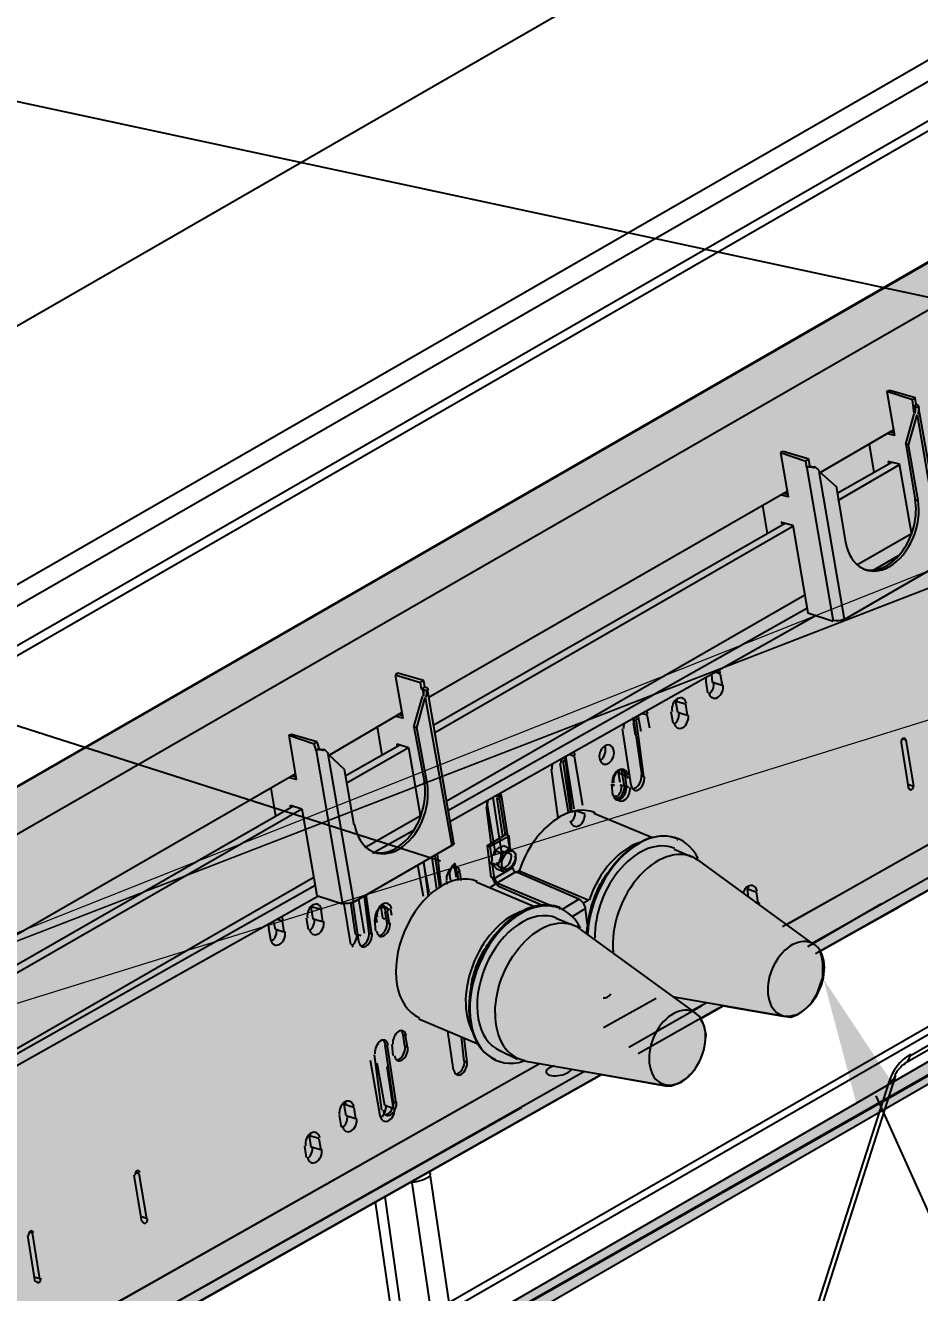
# Model space of a CAD drawing. Header units: feet. Extents: x -208 to 2089, y -974 to 342.
# Drawn here: x 799.73 to 817.1, y -537.72 to -513.1 of the extents above; entities that cross this region are included whole.
import ezdxf
from ezdxf import colors
from ezdxf.entities.mleader import LeaderData, LeaderLine
from ezdxf.math import Vec2, Vec3

# ---------------------------------------------------------------- set-up
doc = ezdxf.new("R2010")
doc.units = ezdxf.units.FT
doc.header["$MEASUREMENT"] = 0
for name, color, linetype in [('EQUIPMENT', 6, 'Continuous'), ('PDF_0', 7, 'Continuous'), ('PDF_THIN', 7, 'Continuous'), ('PDF_Visible (ANSI)', 7, 'Continuous'), ('TEXT', 1, 'Continuous')]:
    doc.layers.add(name, color=color, linetype=linetype)
doc.styles.add('NEI-A', font='arial.ttf', dxfattribs={"height": 0.1})

msp = doc.modelspace()

# ---------------------------------------------------------------- linework, layer by layer
at = {"layer": 'EQUIPMENT'}
for points in [[(833.62041, -504.36192), (781.45173, -534.40009)], [(837.3912, -506.63171), (836.43935, -506.08257), (836.43935, -505.88122), (837.37289, -506.43036), (837.55594, -506.33884), (834.24277, -504.41683), (781.45173, -534.8211)], [(807.59098, -535.46177), (807.95708, -537.91462), (833.49228, -523.21586), (833.49228, -520.74471)], [(807.84725, -538.13427), (833.40075, -523.41721), (833.43736, -523.39891), (833.49228, -523.3806), (833.54719, -523.34399)], [(788.5723, -550.23375), (788.46247, -549.86765), (832.48551, -524.44228), (832.50382, -524.42398), (832.54043, -524.40567), (832.55873, -524.40567), (832.57704, -524.36906), (832.63195, -524.31415), (832.66856, -524.27754), (832.72347, -524.16771)], [(832.8333, -524.64364), (788.46247, -549.86765)], [(832.72347, -524.73516), (788.46247, -549.86765), (832.77839, -524.69855)], [(788.5723, -550.23375), (832.68687, -524.77177), (832.72347, -524.73516), (832.77839, -524.69855)], [(816.92643, -533.11876), (821.04501, -530.73913)], [(820.53248, -544.99857), (811.25194, -550.34357), (816.63356, -533.52146), (816.63356, -533.46655), (816.67017, -533.42994), (816.67017, -533.41163), (816.74338, -533.33842), (816.74338, -533.32011), (816.76169, -533.30181), (816.77999, -533.30181), (816.7983, -533.2835), (816.8166, -533.2835), (816.8166, -533.2652), (820.93518, -530.90388), (820.95349, -530.90388), (820.95349, -530.88557)], [(806.71235, -535.86448), (807.02354, -538.06105), (806.93201, -538.06105), (806.8954, -538.07936), (806.85879, -538.07936), (806.84049, -538.09766), (802.24598, -540.73355)], [(806.84049, -538.09766), (806.52931, -535.956)]]:
    msp.add_lwpolyline(points, dxfattribs=at)
for points in [[(781.45173, -529.36627), (822.21652, -505.89952, -0.23545212), (822.9121, -505.84461)], [(816.92334, -533.09059, 0.18088695), (816.50542, -533.63129), (810.92246, -551.03916), (811.17873, -550.25205)], [(807.03068, -538.04222, -0.01422429), (807.18828, -538.04275), (807.60929, -538.04275), (807.24319, -535.58991), (807.20658, -535.58991)]]:
    msp.add_lwpolyline(points, format="xyb", dxfattribs=at)
msp.add_lwpolyline([(782.98933, -534.69297), (833.01635, -505.88122), (833.01635, -506.08257), (782.97103, -534.91263)], close=True, dxfattribs=at)
msp.add_arc((807.29729, -535.48236), 0.3083, 8.034151, 22.737582, dxfattribs=at)
for points in [[(816.82071, -533.27125), (816.87126, -533.24213), (816.90467, -533.18607), (816.91637, -533.11071)], [(807.25349, -535.57353), (807.3862, -535.56264), (807.51336, -535.51631), (807.60699, -535.44474)]]:
    msp.add_open_spline(points, degree=3, dxfattribs=at)
for points in [[(832.48551, -524.44228), (832.99805, -524.46059), (788.46247, -549.86765)], [(832.99805, -524.46059), (788.46247, -549.86765), (832.94313, -524.5155)], [(832.94313, -524.5155), (832.90652, -524.57042), (788.46247, -549.86765)], [(832.90652, -524.57042), (788.46247, -549.86765), (832.8333, -524.64364)], [(832.68687, -524.77177), (788.46247, -549.86765), (788.5723, -550.23375)]]:
    msp.add_solid(points, dxfattribs=at)
at = {"layer": 'PDF_0', "lineweight": 25}
for points in [[(833.62041, -508.27914), (783.64831, -537.05429)], [(798.16401, -540.67864), (810.92246, -533.48485), (812.16718, -533.70451), (812.27701, -533.70451), (812.47837, -533.63129), (812.6065, -533.53977), (812.73463, -533.39333), (812.84446, -533.19198), (812.91768, -532.99062), (812.95429, -532.71605), (812.91768, -532.533), (812.84446, -532.40487), (813.28378, -532.1486), (814.45528, -532.34996), (814.60172, -532.36826), (814.74816, -532.31335), (814.87629, -532.22182), (815.00443, -532.09369), (815.11426, -531.91064), (815.16917, -531.7459), (815.22409, -531.59946), (815.22409, -531.32489), (815.20578, -531.19675), (815.16917, -531.08693), (827.92762, -523.89314)]]:
    msp.add_lwpolyline(points, dxfattribs=at)
at = {"layer": 'PDF_THIN', "lineweight": 25}
for points in [[(783.94118, -537.21903), (783.64831, -537.05429), (836.29291, -506.75985)], [(784.3805, -537.54852), (837.31798, -507.08933), (837.35459, -507.32729)], [(833.62041, -508.27914), (783.64831, -537.05429)], [(816.52373, -520.19557), (816.46881, -520.21387), (816.61525, -521.0742)], [(816.96304, -520.37862), (817.01796, -520.34201), (816.52373, -520.19557)], [(816.99965, -520.63488), (816.96304, -520.37862), (816.46881, -520.21387)], [(817.03626, -520.47014), (817.01796, -520.34201)], [(816.83491, -521.23894), (816.99965, -520.65319)], [(816.83491, -521.23894), (817.01796, -522.31893), (817.07287, -522.33723), (816.88982, -521.25725), (817.05457, -520.67149)], [(817.03626, -520.47014), (816.98135, -520.50675)], [(817.07287, -520.52506), (816.98135, -520.50675)], [(817.05457, -520.67149), (817.5488, -523.54535)], [(817.07287, -520.50675), (817.60371, -523.49043)], [(815.16917, -521.78809), (816.59695, -520.96437)], [(816.61525, -521.0742), (816.48712, -521.03759)], [(816.54203, -521.00098), (816.59695, -521.01929)], [(814.45528, -521.38538), (814.40037, -521.40369)], [(814.40037, -521.40369), (814.54681, -522.26401), (814.41867, -522.2274)], [(814.40037, -521.40369), (814.8946, -521.56843)], [(814.94951, -521.53182), (814.45528, -521.38538)], [(816.12102, -521.23894), (816.21255, -521.78809)], [(816.88982, -521.25725), (816.83491, -521.23894)], [(814.8946, -521.56843), (814.94951, -521.53182)], [(814.9129, -521.69656), (814.8946, -521.56843)], [(814.9129, -521.69656), (814.96782, -521.65995)], [(814.96782, -521.65995), (814.94951, -521.53182)], [(814.96782, -521.65995), (815.05934, -521.69656)], [(815.49866, -522.19079), (816.56034, -521.58673)], [(815.51696, -522.33723), (816.70677, -521.64165)], [(816.48712, -521.56843), (816.50542, -521.60504)], [(816.48712, -521.56843), (816.70677, -521.62334), (816.94474, -522.9962)], [(814.9129, -521.69656), (815.42544, -524.68025)], [(817.5488, -523.54535), (815.6451, -524.64364), (815.15087, -521.76978), (815.48035, -522.06266), (815.6634, -523.14264)], [(807.55437, -526.16293), (814.5285, -522.15418)], [(814.47359, -522.19079), (814.5285, -522.2091)], [(814.05258, -522.42875), (814.1441, -522.9779)], [(807.6642, -526.69377), (814.49189, -522.77655)], [(807.68251, -526.84021), (814.63833, -522.83146)], [(814.43698, -522.79485), (814.41867, -522.75824), (814.63833, -522.81316), (814.93121, -524.5155)], [(815.88306, -523.58196), (816.94474, -522.9779)], [(816.19424, -523.69179), (816.70677, -523.39891)], [(814.5102, -530.57439), (826.7195, -523.67348)], [(815.00443, -530.94049), (827.59813, -523.83822)], [(827.92762, -523.89314), (815.16917, -531.08693)], [(807.90217, -528.17646), (814.87629, -524.16771)], [(807.93878, -528.35951), (814.9129, -524.42398)], [(815.09595, -524.57042), (807.97539, -528.57917)], [(814.93121, -524.5155), (815.42544, -524.68025)], [(806.96862, -525.68701), (806.91371, -525.72362)], [(806.91371, -525.72362), (807.06015, -526.56564), (806.93201, -526.52903)], [(806.91371, -525.72362), (807.40794, -525.87006), (807.46285, -525.83345)], [(807.46285, -525.83345), (806.96862, -525.68701)], [(807.42624, -525.99819), (807.40794, -525.87006)], [(807.46285, -525.83345), (807.48116, -525.96158)], [(812.9909, -526.07141), (812.95429, -525.85175)], [(813.08242, -525.87006), (813.06412, -525.70531)], [(813.26547, -525.92497), (813.08242, -525.87006)], [(813.22886, -525.70531), (813.13734, -525.6687)], [(813.22886, -525.70531), (813.26547, -525.92497)], [(807.44455, -525.99819), (807.42624, -525.99819), (807.48116, -525.96158), (807.49946, -525.96158)], [(807.44455, -525.99819), (807.53607, -526.0348)], [(807.44455, -525.99819), (807.46285, -526.12632)], [(807.53607, -525.99819), (808.0486, -528.98187)], [(807.2798, -526.73038), (807.44455, -526.14463)], [(807.2798, -526.73038), (807.48116, -527.81037), (807.53607, -527.82867), (807.33472, -526.74869), (807.49946, -526.16293)], [(807.49946, -526.16293), (808.01199, -529.03679)], [(812.55159, -526.29107), (812.36854, -526.23615)], [(812.40515, -526.45581), (812.36854, -526.23615)], [(812.55159, -526.29107), (812.58819, -526.51073)], [(805.63237, -527.27953), (807.04184, -526.45581)], [(806.98693, -526.49242), (807.06015, -526.51073)], [(811.54482, -526.58394), (811.70956, -527.68223)], [(811.59974, -526.62055), (811.54482, -526.58394)], [(811.69126, -526.82191), (811.63635, -526.51073)], [(811.70956, -526.47412), (811.80109, -526.49242), (811.856, -526.74869)], [(812.31362, -526.65716), (812.27701, -526.43751)], [(812.58819, -526.51073), (812.40515, -526.45581)], [(806.56592, -526.73038), (806.65744, -527.27953)], [(807.33472, -526.74869), (807.2798, -526.73038)], [(811.32516, -526.76699), (811.48991, -527.86528)], [(811.58143, -526.89513), (811.54482, -526.65716)], [(811.74617, -527.70054), (811.59974, -526.62055)], [(804.90018, -526.87682), (804.84526, -526.89513)], [(804.84526, -526.89513), (804.9917, -527.75545), (804.86357, -527.71884)], [(804.84526, -526.89513), (805.33949, -527.05987)], [(805.39441, -527.02326), (804.90018, -526.87682)], [(805.33949, -527.05987), (805.39441, -527.02326)], [(805.3761, -527.188), (805.33949, -527.05987)], [(805.39441, -527.02326), (805.43102, -527.15139), (805.52254, -527.188)], [(805.94355, -527.68223), (807.00523, -527.07817)], [(806.95032, -527.09648), (806.95032, -527.05987)], [(806.95032, -527.05987), (807.16997, -527.13309), (807.40794, -528.48764)], [(816.74338, -527.04156), (816.88982, -527.9385)], [(816.83491, -526.98665), (816.76169, -526.96835)], [(816.83491, -526.98665), (816.98135, -527.88359)], [(805.3761, -527.188), (805.43102, -527.15139)], [(805.3761, -527.188), (805.88864, -530.17169)], [(808.01199, -529.03679), (806.1083, -530.13508), (805.61407, -527.26122), (805.92525, -527.5541), (806.1083, -528.63408)], [(805.96186, -527.82867), (807.16997, -527.13309)], [(810.39162, -528.3229), (810.22688, -527.29783)], [(810.30009, -527.26122), (810.39162, -527.29783), (810.55636, -528.24968)], [(810.08044, -528.50595), (809.9523, -527.5541)], [(810.28179, -528.39612), (810.11705, -527.44427)], [(810.17196, -527.38936), (810.3184, -528.39612)], [(810.22688, -527.40766), (810.17196, -527.38936)], [(810.35501, -528.39612), (810.22688, -527.40766)], [(798.01757, -531.65437), (804.9734, -527.64562)], [(804.91848, -527.68223), (804.9917, -527.70054)], [(811.28855, -527.81037), (811.25194, -527.62732), (811.41669, -527.68223), (811.43499, -527.73715)], [(811.32516, -527.66393), (811.36177, -527.88359)], [(811.38008, -527.68223), (811.32516, -527.66393)], [(811.41669, -527.90189), (811.38008, -527.68223)], [(811.74617, -527.70054), (811.70956, -527.68223)], [(804.49747, -527.92019), (804.589, -528.46934)], [(808.87232, -528.06663), (808.98215, -528.10324), (809.12859, -529.05509)], [(811.14212, -528.06663), (811.12381, -527.84698)], [(811.16042, -527.88359), (811.16042, -527.84698)], [(811.4533, -527.90189), (811.28855, -527.86528)], [(811.41669, -527.90189), (811.36177, -527.88359)], [(816.87152, -527.84698), (816.98135, -527.88359)], [(798.1091, -532.18521), (804.93679, -528.26799)], [(798.1274, -532.33165), (805.10153, -528.3229)], [(804.88187, -528.28629), (804.88187, -528.24968)], [(804.88187, -528.24968), (805.10153, -528.3229)], [(805.10153, -528.3229), (805.39441, -530.00694)], [(808.7808, -528.98187), (808.68927, -528.28629)], [(809.1652, -529.20153), (808.98215, -529.14662), (808.81741, -528.10324)], [(809.05537, -528.83543), (808.94554, -528.13985), (808.89063, -528.12155), (809.00045, -528.85374)], [(806.32795, -529.0734), (807.38963, -528.46934)], [(810.57467, -528.41442), (810.40992, -528.35951)], [(811.91092, -528.89035), (810.77602, -528.41442)], [(806.47439, -529.18323), (807.29811, -528.72561)], [(808.7808, -529.65915), (808.70758, -529.03679), (809.07367, -528.81713), (809.12859, -528.85374)], [(808.70758, -529.03679), (808.76249, -529.05509)], [(809.01876, -529.03679), (809.14689, -529.0917), (809.12859, -528.85374), (808.76249, -529.05509)], [(808.7991, -529.31136), (808.76249, -529.05509)], [(809.01876, -529.54932), (808.89063, -529.49441), (808.87232, -529.4761), (808.85402, -529.4578), (808.83571, -529.43949), (808.83571, -529.42119), (808.7991, -529.40288), (808.7808, -529.36627), (808.7991, -529.32966), (808.7991, -529.23814), (808.83571, -529.20153), (808.83571, -529.16492), (808.85402, -529.12831), (808.87232, -529.12831), (808.92723, -529.0734), (808.94554, -529.0734), (808.96384, -529.05509), (809.00045, -529.05509), (809.01876, -529.03679)], [(812.40515, -528.92696), (812.38684, -528.92696)], [(807.62759, -529.27475), (807.71912, -529.87881)], [(807.68251, -529.23814), (807.77403, -529.8605)], [(807.81064, -529.82389), (807.73742, -529.20153)], [(808.85402, -529.12831), (808.98215, -529.18323)], [(808.92723, -529.0734), (808.87232, -529.12831)], [(808.98215, -529.18323), (808.96384, -529.21984), (808.96384, -529.27475), (808.94554, -529.31136)], [(808.94554, -529.32966), (808.94554, -529.31136)], [(808.98215, -529.18323), (809.00045, -529.18323), (809.03706, -529.16492), (809.05537, -529.14662), (809.07367, -529.14662)], [(809.12859, -529.11001), (809.11028, -529.11001), (809.07367, -529.14662)], [(809.12859, -529.11001), (809.14689, -529.0917)], [(809.23842, -529.18323), (809.22011, -529.16492), (809.14689, -529.0917)], [(809.23842, -529.18323), (809.25672, -529.21984)], [(809.23842, -529.27475), (809.25672, -529.23814), (809.25672, -529.21984)], [(812.33193, -529.11001), (812.67972, -529.25645)], [(807.46285, -530.02525), (807.35302, -529.42119)], [(807.57268, -529.95203), (807.46285, -529.34797), (807.55437, -530.02525)], [(808.17674, -529.56763), (808.12182, -529.54932), (808.14013, -529.71407)], [(808.7808, -529.36627), (808.90893, -529.42119)], [(808.7991, -529.40288), (808.83571, -529.67746), (809.1835, -529.4761)], [(809.25672, -529.54932), (808.89063, -529.76898)], [(808.90893, -529.42119), (808.92723, -529.38458), (808.92723, -529.36627)], [(808.90893, -529.42119), (809.00045, -529.51271), (809.01876, -529.54932), (809.03706, -529.54932)], [(808.94554, -529.32966), (808.92723, -529.36627)], [(809.11028, -529.51271), (809.09198, -529.51271), (809.05537, -529.53102), (809.03706, -529.54932)], [(809.11028, -529.51271), (809.1652, -529.4578)], [(809.1835, -529.43949), (809.1835, -529.4761)], [(810.57467, -530.15338), (810.66619, -530.09847), (809.31164, -529.53102), (809.25672, -529.56763)], [(810.48314, -530.08016), (809.25672, -529.54932)], [(812.80785, -529.32966), (815.04104, -530.95879)], [(798.36537, -533.6679), (805.32119, -529.65915)], [(798.38367, -533.74112), (805.3578, -529.80559)], [(807.90217, -529.71407), (807.92047, -529.78728)], [(807.99369, -529.71407), (807.97539, -529.64085)], [(808.19504, -529.71407), (808.17674, -529.56763)], [(809.62282, -530.2266), (808.48792, -529.75067)], [(808.74419, -529.8605), (808.85402, -529.78728)], [(809.98891, -530.2266), (808.89063, -529.76898)], [(805.41271, -530.02525), (798.42028, -533.96078)], [(805.39441, -530.00694), (805.88864, -530.17169)], [(806.30965, -530.02525), (806.40117, -530.73913)], [(806.34626, -529.98864), (806.45609, -530.75744)], [(806.45609, -530.75744), (806.34626, -529.98864)], [(809.78756, -530.20829), (808.90893, -529.82389)], [(813.77801, -530.04355), (813.7597, -529.87881), (813.92445, -529.93372)], [(813.92445, -529.93372), (813.96105, -530.15338)], [(814.43698, -530.611), (815.48035, -530.02525)], [(805.32119, -530.46456), (805.28458, -530.2266)], [(805.46763, -530.28151), (805.28458, -530.2266)], [(805.46763, -530.28151), (805.50424, -530.51948)], [(806.05338, -530.95879), (805.92525, -530.17169)], [(806.25473, -530.79405), (806.14491, -530.75744), (806.05338, -530.15338)], [(806.08999, -530.15338), (806.19982, -530.90388)], [(806.19982, -530.08016), (806.30965, -530.73913)], [(806.71235, -530.46456), (806.67574, -530.44626), (806.63913, -530.2266), (806.82218, -530.28151), (806.84049, -530.39134)], [(810.09874, -530.26321), (810.11705, -530.26321)], [(810.15366, -530.28151), (810.48314, -530.08016)], [(810.64789, -530.57439), (810.61128, -530.26321), (810.3367, -530.42795)], [(813.90614, -530.13508), (813.96105, -530.15338)], [(814.93121, -530.9954), (816.35898, -530.17169)], [(816.68847, -530.2449), (815.07765, -531.14184)], [(804.589, -530.66591), (804.55239, -530.50117)], [(804.62561, -530.46456), (804.71713, -530.50117)], [(804.71713, -530.50117), (804.75374, -530.72083)], [(805.22967, -530.66591), (805.19306, -530.44626)], [(805.50424, -530.51948), (805.32119, -530.46456)], [(806.511, -530.48287), (806.52931, -530.70252)], [(806.56592, -530.53778), (806.54761, -530.42795)], [(806.71235, -530.31812), (806.74896, -530.53778)], [(806.76727, -530.33643), (806.71235, -530.31812)], [(806.80388, -530.55609), (806.74896, -530.53778)], [(806.80388, -530.55609), (806.76727, -530.33643)], [(810.04383, -530.44626), (810.39162, -530.5927)], [(804.49747, -530.86727), (804.46086, -530.64761)], [(804.75374, -530.72083), (804.589, -530.66591)], [(806.45609, -530.75744), (806.40117, -530.73913)], [(812.75294, -532.29504), (810.51975, -530.66591)], [(813.28378, -532.1486), (814.45528, -532.34996), (814.60172, -532.36826), (814.74816, -532.31335), (814.87629, -532.22182), (815.00443, -532.09369), (815.11426, -531.91064), (815.16917, -531.7459), (815.22409, -531.59946), (815.22409, -531.32489), (815.20578, -531.19675), (815.16917, -531.08693)], [(810.95907, -532.56961), (811.98414, -532.00217)], [(814.45528, -532.34996), (812.33193, -531.98386)], [(811.4533, -532.95401), (812.86277, -532.1486)], [(813.19225, -532.20352), (811.63635, -533.08215)], [(812.67972, -532.24013), (812.95429, -532.09369)], [(813.28378, -532.1486), (812.84446, -532.40487)], [(807.37133, -532.40487), (808.50622, -532.8808)], [(810.92246, -533.48485), (812.16718, -533.70451), (812.27701, -533.70451), (812.47837, -533.63129), (812.6065, -533.53977), (812.73463, -533.39333), (812.84446, -533.19198), (812.91768, -532.99062), (812.95429, -532.71605), (812.91768, -532.533), (812.84446, -532.40487)], [(807.06015, -532.71605), (807.09675, -532.93571)], [(807.11506, -532.73436), (807.06015, -532.71605)], [(807.15167, -532.95401), (807.11506, -532.73436)], [(808.0486, -533.39333), (807.93878, -532.64283)], [(808.19504, -532.75266), (808.24996, -533.22859)], [(806.76727, -532.93571), (806.71235, -532.91741)], [(806.71235, -532.91741), (806.8771, -534.01569)], [(806.93201, -534.034), (806.76727, -532.93571)], [(806.8771, -533.11876), (806.85879, -532.8991)], [(807.15167, -532.95401), (807.09675, -532.93571)], [(808.24996, -532.77097), (808.30487, -533.24689)], [(806.62083, -534.29027), (806.43778, -533.21028)], [(806.65744, -534.18044), (806.511, -533.10045)], [(808.24996, -533.22859), (808.30487, -533.24689)], [(808.85402, -533.19198), (808.87232, -533.21028)], [(809.29333, -533.19198), (808.94554, -533.02723)], [(812.16718, -533.70451), (809.42146, -533.22859)], [(797.50504, -540.16611), (809.73265, -533.2652)], [(810.59297, -533.42994), (798.01757, -540.5322)], [(810.92246, -533.48485), (798.16401, -540.67864)], [(806.74896, -533.33842), (806.8771, -534.14383), (806.71235, -534.08891), (806.56592, -533.2652)], [(800.89143, -538.26241), (808.50622, -533.96078)], [(801.38566, -538.6285), (809.36655, -534.12552)], [(809.69604, -534.18044), (801.5321, -538.79325)], [(805.96186, -534.29027), (805.92525, -534.07061)], [(806.1083, -534.12552), (805.92525, -534.07061)], [(806.1083, -534.12552), (806.14491, -534.34518)], [(806.93201, -534.034), (806.8771, -534.01569)], [(805.87033, -534.50992), (805.83372, -534.27196)], [(806.14491, -534.34518), (805.96186, -534.29027)], [(805.28458, -534.89432), (805.24797, -534.67467)], [(805.43102, -534.72958), (805.24797, -534.67467)], [(805.43102, -534.72958), (805.46763, -534.94924)], [(805.19306, -535.09568), (805.15645, -534.87602)], [(805.46763, -534.94924), (805.28458, -534.89432)], [(801.98972, -536.3404), (801.84328, -535.44347)], [(801.86158, -535.37025), (801.9348, -535.40686)], [(801.9348, -535.40686), (802.08124, -536.28549)], [(802.08124, -536.28549), (801.98972, -536.24888)], [(799.92127, -537.51191), (799.77483, -536.61497)], [(799.79314, -536.54176), (799.86636, -536.56006)], [(800.0128, -537.457), (799.86636, -536.56006)], [(800.0128, -537.457), (799.90297, -537.42039)]]:
    msp.add_lwpolyline(points, dxfattribs=at)
at = {"layer": 'PDF_THIN', "color": 7, "lineweight": 0, "true_color": 0xffffff}
for points in [[(832.22925, -521.95283), (783.64831, -537.05429), (836.60409, -516.02207), (836.67731, -516.00377)], [(836.40274, -516.62613), (783.64831, -537.05429), (836.43935, -516.60783)], [(836.36613, -516.66274), (783.64831, -537.05429), (836.40274, -516.64444)]]:
    msp.add_lwpolyline(points, dxfattribs=at)
at = {"layer": 'PDF_THIN', "lineweight": 25}
for points in [[(817.08891, -520.52911, -0.06204264), (817.06744, -520.66142)], [(815.16061, -521.75763, 0.02774712), (815.07226, -521.68332, -0.02774712)], [(807.51233, -526.15286, 0.06204264), (807.5338, -526.02055, -0.06204264)], [(812.38264, -526.19837, -0.03591116), (812.38931, -526.22456)], [(805.62381, -527.24907, 0.02774712), (805.53546, -527.17476, -0.02774712)], [(810.16348, -527.37235, 0.05677262), (810.15505, -527.33392, -0.05677262)], [(808.87232, -529.21984), (808.70758, -528.24968, -0.09276661), (808.70646, -528.15527)], [(809.25626, -529.26875, -0.22410927), (809.1781, -529.46466)], [(810.63783, -530.7414, -0.17138785), (811.27151, -529.28498)], [(808.10352, -529.65915), (808.06691, -529.43949), (808.08521, -529.43949, 0.03591116), (808.08101, -529.40171)], [(811.03204, -529.58046, 0.11602849), (810.6786, -530.4138, -0.11602849)], [(813.78048, -529.86721, 0.03591116), (813.77381, -529.84103, -0.03591116)], [(805.29868, -530.20712, -0.03591116), (805.30535, -530.23331)], [(813.98183, -530.14178, -0.02751033), (813.98471, -530.16506)], [(808.3905, -531.75005, -0.11602849), (808.74394, -530.91671)], [(808.85426, -532.28532, -0.19076359), (809.44749, -530.88663)], [(805.26207, -534.63688, -0.03591116), (805.26874, -534.66307)]]:
    msp.add_lwpolyline(points, format="xyb", dxfattribs=at)
for centre, radius, start, end in [((813.18681, -525.80481), 0.23841, 168.515436, 189.715302), ((811.77734, -526.59192), 0.23841, 168.515436, 189.715302), ((811.37189, -526.60467), 0.18378, 6.068912, 14.433051), ((810.36787, -527.39733), 0.23841, 168.515436, 189.715302), ((811.08732, -527.649), 0.18836, 10.175953, 18.402649), ((807.94785, -529.67957), 0.17932, 10.134352, 10.284263), ((807.39119, -529.97708), 0.20556, 8.249635, 10.269065), ((806.47451, -530.24828), 0.18836, 10.175953, 18.402649), ((806.48884, -530.49048), 0.21104, 5.158457, 10.238446), ((804.69339, -530.60067), 0.23841, 168.515436, 189.715302), ((807.20602, -535.59271), 0.05768, 24.654387, 41.893625)]:
    msp.add_arc(centre, radius, start, end, dxfattribs=at)
for points in [[(817.01505, -520.64487), (817.03603, -520.57202), (817.02565, -520.50439), (816.99187, -520.49381)], [(817.08337, -520.53084), (817.09845, -520.5064), (817.08421, -520.48446), (817.04602, -520.47328)], [(814.92145, -521.67512), (814.95963, -521.6863), (815.01596, -521.68502), (815.06922, -521.67176)], [(816.52053, -523.61536), (816.90945, -523.39115), (817.1565, -522.81336), (817.07234, -522.32482)], [(816.77538, -523.30712), (816.98085, -523.02071), (817.07407, -522.63533), (817.01742, -522.30651)], [(815.66393, -523.13675), (815.7481, -523.62529), (816.13161, -523.83957), (816.52053, -523.61536)], [(816.03851, -523.67106), (816.28611, -523.73371), (816.56991, -523.59354), (816.77538, -523.30712)], [(815.43398, -524.6588), (815.49301, -524.67608), (815.59031, -524.66281), (815.65131, -524.62916)], [(813.23133, -525.69372), (813.22634, -525.66615), (813.21602, -525.64191), (813.20127, -525.62303)], [(813.01345, -526.09407), (813.08045, -526.04489), (813.11876, -525.94432), (813.1032, -525.85846)], [(807.45995, -526.13631), (807.48092, -526.06346), (807.47054, -525.99583), (807.43676, -525.98525)], [(807.54657, -526.02228), (807.56165, -525.99784), (807.54741, -525.9759), (807.50922, -525.96472)], [(813.00674, -526.0647), (813.02395, -526.15966), (813.10047, -526.20276), (813.17766, -526.16097)], [(813.17766, -526.16097), (813.25484, -526.11918), (813.30346, -526.00833), (813.28625, -525.91338)], [(812.40144, -526.1832), (812.32426, -526.22499), (812.27564, -526.33584), (812.29285, -526.4308)], [(812.57236, -526.27947), (812.55515, -526.18452), (812.47862, -526.14141), (812.40144, -526.1832)], [(811.60956, -526.60355), (811.60672, -526.57749), (811.59918, -526.5548), (811.58753, -526.53729)], [(811.82186, -526.48082), (811.81687, -526.45326), (811.80655, -526.42901), (811.7918, -526.41013)], [(812.33618, -526.67983), (812.40318, -526.63064), (812.44148, -526.53007), (812.42592, -526.44421)], [(812.50038, -526.74672), (812.57756, -526.70494), (812.62618, -526.59408), (812.60897, -526.49913)], [(811.35831, -526.67911), (811.3512, -526.70905), (811.34902, -526.73877), (811.35195, -526.76569)], [(812.32946, -526.65046), (812.34667, -526.74541), (812.42319, -526.78851), (812.50038, -526.74672)], [(811.08127, -527.08718), (811.009, -527.06424), (810.92438, -527.12767), (810.89228, -527.22885)], [(811.15399, -527.3119), (811.1861, -527.21072), (811.15354, -527.11011), (811.08127, -527.08718)], [(816.77876, -526.9568), (816.75303, -526.97073), (816.73682, -527.00768), (816.74256, -527.03933)], [(816.83573, -526.98889), (816.82999, -526.95723), (816.80449, -526.94287), (816.77876, -526.9568)], [(805.38465, -527.16656), (805.42283, -527.17774), (805.47916, -527.17646), (805.53242, -527.1632)], [(810.2184, -527.39065), (810.21499, -527.35936), (810.2048, -527.33301), (810.189, -527.31465)], [(810.41239, -527.28624), (810.4074, -527.25867), (810.39708, -527.23442), (810.38233, -527.21554)], [(810.89228, -527.22885), (810.86017, -527.33003), (810.89273, -527.43064), (810.965, -527.45357)], [(810.9084, -527.37541), (810.94448, -527.34893), (810.97362, -527.30624), (810.98925, -527.25698)], [(810.965, -527.45357), (811.03727, -527.47651), (811.12188, -527.41308), (811.15399, -527.3119)], [(810.98925, -527.25698), (811.00488, -527.20773), (811.00568, -527.15605), (810.99148, -527.11361)], [(809.97175, -527.44908), (809.96109, -527.4846), (809.95728, -527.52063), (809.96078, -527.5528)], [(811.243, -527.58015), (811.17186, -527.62492), (811.1223, -527.73561), (811.13229, -527.82737)], [(811.26654, -527.57437), (811.18936, -527.61615), (811.14074, -527.72701), (811.15795, -527.82196)], [(811.3899, -527.66523), (811.37991, -527.57346), (811.31414, -527.53537), (811.243, -527.58015)], [(811.43746, -527.67064), (811.42025, -527.57568), (811.34373, -527.53258), (811.26654, -527.57437)], [(811.33499, -527.64692), (811.33097, -527.61004), (811.31755, -527.58019), (811.29685, -527.56208)], [(806.98373, -529.1068), (807.37265, -528.88259), (807.6197, -528.3048), (807.53554, -527.81626)], [(807.23858, -528.79856), (807.44405, -528.51215), (807.53727, -528.12677), (807.48062, -527.79795)], [(811.64529, -527.94906), (811.71643, -527.90429), (811.76599, -527.7936), (811.756, -527.70184)], [(811.65612, -527.84386), (811.69033, -527.78985), (811.70731, -527.72238), (811.70108, -527.66523)], [(808.90045, -528.10454), (808.89848, -528.08642), (808.89422, -528.06986), (808.88784, -528.05553)], [(808.95536, -528.12285), (808.95139, -528.08639), (808.93824, -528.0568), (808.91793, -528.03863)], [(808.98462, -528.09165), (808.97962, -528.06408), (808.96931, -528.03983), (808.95455, -528.02096)], [(811.1506, -528.04703), (811.16059, -528.13879), (811.22636, -528.17688), (811.2975, -528.13211)], [(811.19456, -528.05993), (811.21177, -528.15488), (811.2883, -528.19798), (811.36548, -528.15619)], [(811.20319, -528.13253), (811.2458, -528.13221), (811.29243, -528.09923), (811.32663, -528.04522)], [(811.21958, -528.0893), (811.28658, -528.04011), (811.32489, -527.93954), (811.30933, -527.85368)], [(811.2975, -528.13211), (811.36863, -528.08733), (811.4182, -527.97665), (811.40821, -527.88488)], [(811.32663, -528.04522), (811.36084, -527.9912), (811.37782, -527.92373), (811.3716, -527.86658)], [(811.36548, -528.15619), (811.44266, -528.11441), (811.49128, -528.00355), (811.47407, -527.9086)], [(811.49839, -527.86398), (811.50838, -527.95575), (811.57415, -527.99384), (811.64529, -527.94906)], [(811.53267, -527.93117), (811.57529, -527.93086), (811.62191, -527.89788), (811.65612, -527.84386)], [(816.889, -527.91796), (816.89474, -527.94961), (816.92024, -527.96398), (816.94597, -527.95005)], [(816.94597, -527.95005), (816.9717, -527.93612), (816.98791, -527.89917), (816.98217, -527.86752)], [(808.71422, -528.16468), (808.69949, -528.20527), (808.69369, -528.24766), (808.69775, -528.28499)], [(810.79709, -528.40035), (810.5547, -528.29755), (810.25567, -528.36029), (809.97502, -528.57284)], [(809.97502, -528.57284), (809.69437, -528.78539), (809.45874, -529.12757), (809.32725, -529.51353)], [(810.31593, -528.55415), (810.33314, -528.64911), (810.40967, -528.69221), (810.48685, -528.65042)], [(810.32265, -528.58353), (810.38965, -528.53434), (810.42795, -528.43377), (810.41239, -528.34791)], [(810.48685, -528.65042), (810.56403, -528.60864), (810.61265, -528.49778), (810.59544, -528.40283)], [(806.12713, -528.62819), (806.2113, -529.11673), (806.59481, -529.33101), (806.98373, -529.1068)], [(806.50171, -529.1625), (806.74931, -529.22515), (807.03311, -529.08498), (807.23858, -528.79856)], [(812.39902, -528.90766), (812.06211, -528.76477), (811.63333, -528.90826), (811.27151, -529.28498)], [(812.79984, -529.28695), (812.56289, -528.81083), (812.05647, -528.71637), (811.55876, -529.05545)], [(808.01821, -529.04062), (808.05086, -529.0226), (808.06786, -529.00141), (808.06462, -528.98274)], [(811.55876, -529.05545), (811.06105, -529.39453), (810.69259, -530.08504), (810.65578, -530.74767)], [(811.70513, -528.96616), (811.28242, -529.08203), (810.87448, -529.53375), (810.6818, -530.09929)], [(812.3387, -529.09303), (812.0268, -528.96075), (811.62691, -529.10842), (811.30206, -529.47586)], [(808.91318, -529.38894), (808.98018, -529.33975), (809.01849, -529.23918), (809.00292, -529.15332)], [(809.01639, -529.26103), (808.96332, -529.35295), (808.96643, -529.45411), (809.02334, -529.48697)], [(809.21553, -529.15406), (809.15862, -529.12121), (809.06946, -529.1691), (809.01639, -529.26103)], [(809.05908, -529.45583), (809.13626, -529.41405), (809.18488, -529.30319), (809.16767, -529.20824)], [(809.22248, -529.38), (809.27555, -529.28807), (809.27244, -529.18691), (809.21553, -529.15406)], [(812.80454, -529.32478), (812.49412, -529.09861), (812.04392, -529.21327), (811.67538, -529.61235)], [(808.50899, -529.7366), (808.03899, -529.53726), (807.40678, -529.96793), (807.09691, -530.69853)], [(808.02136, -529.46554), (807.95022, -529.51032), (807.90065, -529.621), (807.91065, -529.71277)], [(807.9931, -529.48751), (807.97176, -529.53464), (807.96447, -529.58755), (807.97292, -529.63414)], [(808.08616, -529.38413), (808.04803, -529.40307), (808.01445, -529.44038), (807.9931, -529.48751)], [(808.16826, -529.55062), (808.15826, -529.45886), (808.09249, -529.42077), (808.02136, -529.46554)], [(808.11334, -529.53232), (808.10933, -529.49543), (808.09591, -529.46559), (808.07521, -529.44748)], [(808.88816, -529.35957), (808.90537, -529.45452), (808.98189, -529.49762), (809.05908, -529.45583)], [(809.02334, -529.48697), (809.08025, -529.51982), (809.16941, -529.47193), (809.22248, -529.38)], [(809.19087, -529.45995), (809.19565, -529.4988), (809.22492, -529.54162), (809.25623, -529.5556)], [(811.30206, -529.47586), (810.97721, -529.84329), (810.78169, -530.36908), (810.7952, -530.83886)], [(808.79545, -529.63718), (808.80567, -529.70987), (808.86067, -529.79092), (808.91829, -529.81822)], [(808.84308, -529.6613), (808.84786, -529.70015), (808.87712, -529.74298), (808.90844, -529.75695)], [(811.67538, -529.61235), (811.30684, -530.01143), (811.09753, -530.61093), (811.15042, -531.11599)], [(813.82174, -529.81057), (813.76111, -529.81706), (813.70275, -529.87342), (813.67636, -529.95095)], [(813.94522, -529.92213), (813.93194, -529.84885), (813.88237, -529.80407), (813.82174, -529.81057)], [(810.11092, -530.24391), (809.58508, -530.02089), (808.8788, -530.50026), (808.53341, -531.31462)], [(805.31748, -530.19195), (805.2403, -530.23374), (805.19168, -530.34459), (805.20889, -530.43955)], [(805.4884, -530.28822), (805.47119, -530.19327), (805.39467, -530.15017), (805.31748, -530.19195)], [(805.89718, -530.15024), (805.95621, -530.16752), (806.05351, -530.15425), (806.11451, -530.1206)], [(806.63019, -530.23434), (806.55906, -530.27912), (806.50949, -530.38981), (806.51948, -530.48157)], [(806.67204, -530.17365), (806.59485, -530.21544), (806.54624, -530.32629), (806.56345, -530.42124)], [(806.77709, -530.31942), (806.7671, -530.22766), (806.70133, -530.18957), (806.63019, -530.23434)], [(806.84296, -530.26992), (806.82575, -530.17496), (806.74922, -530.13186), (806.67204, -530.17365)], [(806.72218, -530.30112), (806.71816, -530.26423), (806.70474, -530.23439), (806.68404, -530.21628)], [(809.41703, -530.30241), (809.0358, -530.40691), (808.66265, -530.78637), (808.45147, -531.28428)], [(810.0506, -530.44759), (809.58991, -530.25219), (808.97165, -530.67097), (808.66967, -531.38295)], [(810.51174, -530.64151), (810.25662, -530.12889), (809.69302, -530.06318), (809.16965, -530.48505)], [(810.61493, -530.26688), (810.60471, -530.19419), (810.54971, -530.11313), (810.49209, -530.08583)], [(804.7379, -530.48958), (804.73291, -530.46201), (804.7226, -530.43776), (804.70784, -530.41888)], [(805.25222, -530.68858), (805.31922, -530.63939), (805.35753, -530.53882), (805.34196, -530.45297)], [(805.41642, -530.75548), (805.4936, -530.71369), (805.54222, -530.60284), (805.52501, -530.50788)], [(806.70299, -530.7863), (806.77413, -530.74153), (806.8237, -530.63084), (806.8137, -530.53908)], [(806.71382, -530.69941), (806.74803, -530.6454), (806.76501, -530.57793), (806.75879, -530.52077)], [(809.16965, -530.48505), (808.64628, -530.90691), (808.31117, -531.69703), (808.37167, -532.36653)], [(810.51644, -530.66103), (810.22418, -530.44809), (809.80592, -530.53637), (809.44749, -530.88663)], [(804.52003, -530.88993), (804.58703, -530.84075), (804.62533, -530.74018), (804.60977, -530.65432)], [(804.66592, -530.95683), (804.74311, -530.91504), (804.79173, -530.80419), (804.77451, -530.70923)], [(805.2455, -530.65921), (805.26271, -530.75416), (805.33924, -530.79726), (805.41642, -530.75548)], [(806.07593, -530.98146), (806.14293, -530.93227), (806.18124, -530.8317), (806.16568, -530.74584)], [(806.3552, -530.98766), (806.42634, -530.94288), (806.4759, -530.8322), (806.46591, -530.74043)], [(806.36603, -530.90077), (806.40024, -530.84675), (806.41722, -530.77928), (806.411, -530.72213)], [(806.55609, -530.70123), (806.56609, -530.79299), (806.63185, -530.83108), (806.70299, -530.7863)], [(806.59038, -530.78672), (806.63299, -530.78641), (806.67962, -530.75343), (806.71382, -530.69941)], [(807.09691, -530.69853), (806.78705, -531.42913), (806.91686, -532.18299), (807.38687, -532.38233)], [(804.495, -530.86056), (804.51222, -530.95552), (804.58874, -530.99862), (804.66592, -530.95683)], [(806.06922, -530.95208), (806.07302, -530.97306), (806.07991, -530.99217), (806.08955, -531.00847)], [(806.2083, -530.90258), (806.21829, -530.99434), (806.28406, -531.03243), (806.3552, -530.98766)], [(806.24259, -530.98808), (806.2852, -530.98776), (806.33183, -530.95478), (806.36603, -530.90077)], [(814.99901, -530.92757), (814.74307, -530.81902), (814.40279, -531.04413), (814.23898, -531.43037)], [(815.16582, -531.82347), (815.32964, -531.43723), (815.25495, -531.03612), (814.99901, -530.92757)], [(808.45147, -531.28428), (808.24029, -531.7822), (808.22686, -532.31422), (808.41671, -532.66094)], [(808.53341, -531.31462), (808.18801, -532.12898), (808.3343, -532.96995), (808.86014, -533.19297)], [(808.66967, -531.38295), (808.3677, -532.09494), (808.49637, -532.83051), (808.95707, -533.02591)], [(814.23898, -531.43037), (814.07516, -531.81661), (814.14985, -532.21771), (814.40579, -532.32627)], [(810.95232, -531.99476), (811.00507, -532.0081), (811.06512, -531.97701), (811.10546, -531.91546)], [(814.40579, -532.32627), (814.66173, -532.43482), (815.00201, -532.20971), (815.16582, -531.82347)], [(812.69261, -532.26382), (812.43667, -532.15527), (812.09639, -532.38038), (811.93257, -532.76662)], [(812.85942, -533.15972), (813.02323, -532.77348), (812.94855, -532.37237), (812.69261, -532.26382)], [(808.37167, -532.36653), (808.43216, -533.03602), (808.87115, -533.39554), (809.41701, -533.22263)], [(808.85426, -532.28532), (808.85159, -532.78647), (809.07885, -533.14853), (809.43509, -533.21064)], [(806.97798, -532.65058), (806.90685, -532.69535), (806.85728, -532.80604), (806.86727, -532.8978)], [(807.12488, -532.73566), (807.11489, -532.64389), (807.04912, -532.6058), (806.97798, -532.65058)], [(807.06997, -532.71735), (807.06595, -532.68047), (807.05254, -532.65062), (807.03183, -532.63251)], [(806.63019, -532.83362), (806.55906, -532.8784), (806.50949, -532.98909), (806.51948, -533.08085)], [(806.77709, -532.9187), (806.7671, -532.82694), (806.70133, -532.78885), (806.63019, -532.83362)], [(806.72218, -532.9004), (806.71816, -532.86352), (806.70474, -532.83367), (806.68404, -532.81556)], [(807.05078, -533.20254), (807.12192, -533.15776), (807.17149, -533.04708), (807.16149, -532.95531)], [(807.06161, -533.11565), (807.09582, -533.06163), (807.1128, -532.99416), (807.10658, -532.93701)], [(811.93257, -532.76662), (811.76876, -533.15286), (811.84344, -533.55396), (812.09938, -533.66252)], [(806.90388, -533.11746), (806.91388, -533.20922), (806.97965, -533.24731), (807.05078, -533.20254)], [(806.93817, -533.20296), (806.98078, -533.20264), (807.02741, -533.16966), (807.06161, -533.11565)], [(808.20399, -533.47711), (808.27512, -533.43233), (808.32469, -533.32165), (808.3147, -533.22989)], [(808.21482, -533.39022), (808.24902, -533.3362), (808.26601, -533.26873), (808.25978, -533.21158)], [(812.09938, -533.66252), (812.35532, -533.77107), (812.6956, -533.54596), (812.85942, -533.15972)], [(808.05709, -533.39203), (808.06708, -533.4838), (808.13285, -533.52189), (808.20399, -533.47711)], [(808.09137, -533.47753), (808.13399, -533.47721), (808.18061, -533.44423), (808.21482, -533.39022)], [(810.01153, -533.31679), (809.89291, -533.34987), (809.82371, -533.41078), (809.85127, -533.45787)], [(809.85127, -533.45787), (809.87884, -533.50495), (809.99424, -533.52297), (810.11855, -533.49959)], [(810.11855, -533.49959), (810.24285, -533.47621), (810.33583, -533.419), (810.33387, -533.3671)], [(816.50059, -533.63441), (816.56747, -533.60973), (816.61182, -533.56961), (816.62794, -533.51918)], [(806.11076, -534.11393), (806.09355, -534.01897), (806.01703, -533.97587), (805.93985, -534.01766)], [(805.93985, -534.01766), (805.86266, -534.05944), (805.81404, -534.1703), (805.83126, -534.26525)], [(806.64338, -534.31293), (806.71038, -534.26374), (806.74869, -534.16317), (806.73313, -534.07732)], [(806.68423, -534.17914), (806.69422, -534.2709), (806.75999, -534.30899), (806.83113, -534.26422)], [(806.71851, -534.26463), (806.76113, -534.26432), (806.80775, -534.23134), (806.84196, -534.17733)], [(806.78928, -534.37983), (806.86646, -534.33804), (806.91508, -534.22719), (806.89787, -534.13223)], [(806.83113, -534.26422), (806.90226, -534.21944), (806.95183, -534.10875), (806.94184, -534.01699)], [(806.84196, -534.17733), (806.87616, -534.12331), (806.89315, -534.05584), (806.88692, -533.99869)], [(805.88617, -534.48491), (805.90338, -534.57987), (805.9799, -534.62297), (806.05709, -534.58118)], [(805.89289, -534.51428), (805.95989, -534.4651), (805.99819, -534.36453), (805.98263, -534.27867)], [(806.05709, -534.58118), (806.13427, -534.53939), (806.18289, -534.42854), (806.16568, -534.33358)], [(806.61836, -534.28356), (806.63557, -534.37851), (806.7121, -534.42161), (806.78928, -534.37983)], [(805.28087, -534.62172), (805.20369, -534.6635), (805.15507, -534.77436), (805.17228, -534.86931)], [(805.45179, -534.71798), (805.43458, -534.62303), (805.35806, -534.57993), (805.28087, -534.62172)], [(805.21561, -535.11834), (805.28261, -535.06915), (805.32092, -534.96858), (805.30535, -534.88273)], [(805.37981, -535.18524), (805.45699, -535.14345), (805.50561, -535.0326), (805.4884, -534.93764)], [(805.20889, -535.08897), (805.2261, -535.18392), (805.30263, -535.22702), (805.37981, -535.18524)], [(801.89696, -535.3587), (801.87123, -535.37263), (801.85502, -535.40958), (801.86076, -535.44123)], [(801.95393, -535.39079), (801.94819, -535.35914), (801.92268, -535.34477), (801.89696, -535.3587)], [(802.0072, -536.33817), (802.01293, -536.36982), (802.03844, -536.38419), (802.06417, -536.37026)], [(802.06417, -536.37026), (802.0899, -536.35633), (802.1061, -536.31938), (802.10037, -536.28772)], [(799.82851, -536.53021), (799.80279, -536.54414), (799.78658, -536.58109), (799.79232, -536.61274)], [(799.88549, -536.5623), (799.87975, -536.53064), (799.85424, -536.51628), (799.82851, -536.53021)], [(799.99573, -537.52346), (800.02146, -537.50953), (800.03766, -537.47258), (800.03193, -537.44093)], [(799.93876, -537.49137), (799.94449, -537.52302), (799.97, -537.53739), (799.99573, -537.52346)]]:
    msp.add_open_spline(points, degree=3, dxfattribs=at)
at = {"layer": 'PDF_THIN', "color": 7, "true_color": 0xffffff, "transparency": 33554559}
for points in [[(783.64831, -537.05429), (833.62041, -508.27914), (836.60409, -516.02207)], [(836.56748, -516.04038), (836.42104, -516.1319), (783.64831, -537.05429)], [(836.42104, -516.1319), (783.64831, -537.05429), (836.42104, -516.16851)], [(836.42104, -516.16851), (836.43935, -516.20512), (783.64831, -537.05429)], [(836.43935, -516.20512), (783.64831, -537.05429), (836.43935, -516.24173)], [(836.43935, -516.24173), (836.43935, -516.27834), (783.64831, -537.05429)], [(836.43935, -516.27834), (783.64831, -537.05429), (836.45765, -516.29665)], [(836.45765, -516.29665), (836.47596, -516.31495), (783.64831, -537.05429)], [(836.47596, -516.31495), (783.64831, -537.05429), (836.49426, -516.35156)], [(836.49426, -516.35156), (783.64831, -537.05429), (836.51257, -516.38817)], [(836.51257, -516.38817), (836.51257, -516.42478), (783.64831, -537.05429)], [(836.51257, -516.42478), (783.64831, -537.05429), (836.51257, -516.46139)], [(836.51257, -516.46139), (836.49426, -516.498), (783.64831, -537.05429)], [(836.49426, -516.498), (783.64831, -537.05429), (836.47596, -516.55291)], [(836.47596, -516.55291), (836.45765, -516.57122), (783.64831, -537.05429)], [(836.45765, -516.57122), (783.64831, -537.05429), (836.43935, -516.60783)], [(836.32952, -516.68105), (783.64831, -537.05429), (836.45765, -517.44985)], [(836.45765, -517.44985), (783.64831, -537.05429), (836.03664, -518.42)], [(836.03664, -518.42), (831.51536, -520.98268), (783.64831, -537.05429)], [(831.51536, -520.98268), (783.64831, -537.05429), (832.0462, -521.36708)], [(832.0462, -521.36708), (832.13772, -521.4403), (783.64831, -537.05429)], [(832.13772, -521.4403), (783.64831, -537.05429), (832.19264, -521.56843)], [(832.19264, -521.56843), (832.22925, -521.75148), (783.64831, -537.05429)], [(832.22925, -521.75148), (783.64831, -537.05429), (832.22925, -521.95283)], [(830.28894, -522.55689), (783.64831, -537.05429), (829.84962, -522.81316)], [(829.84962, -522.81316), (783.64831, -537.05429), (829.92284, -522.94129)], [(829.92284, -522.94129), (829.94115, -523.16095), (783.64831, -537.05429)], [(829.94115, -523.16095), (783.64831, -537.05429), (827.92762, -523.89314)], [(827.92762, -523.89314), (783.64831, -537.05429), (815.16917, -531.08693)], [(815.16917, -531.08693), (783.64831, -537.05429), (815.20578, -531.19675)], [(815.20578, -531.19675), (815.22409, -531.32489), (783.64831, -537.05429)], [(815.22409, -531.32489), (783.64831, -537.05429), (815.22409, -531.3798)], [(815.22409, -531.3798), (815.22409, -531.59946), (783.64831, -537.05429)], [(815.22409, -531.59946), (783.64831, -537.05429), (815.16917, -531.7459)], [(783.64831, -537.05429), (815.16917, -531.7459), (813.28378, -532.1486)], [(815.16917, -531.7459), (813.28378, -532.1486), (815.11426, -531.91064)], [(813.28378, -532.1486), (815.00443, -532.09369), (815.11426, -531.91064)], [(813.28378, -532.1486), (783.64831, -537.05429), (812.84446, -532.40487)], [(814.87629, -532.22182), (813.28378, -532.1486), (815.00443, -532.09369)], [(814.45528, -532.34996), (814.87629, -532.22182), (813.28378, -532.1486)], [(814.87629, -532.22182), (814.74816, -532.31335), (814.45528, -532.34996)], [(812.84446, -532.40487), (783.64831, -537.05429), (812.91768, -532.533)], [(814.74816, -532.31335), (814.45528, -532.34996), (814.60172, -532.36826)], [(812.91768, -532.533), (812.95429, -532.71605), (783.64831, -537.05429)], [(812.95429, -532.71605), (783.64831, -537.05429), (812.91768, -532.99062)], [(812.91768, -532.99062), (812.84446, -533.19198), (783.64831, -537.05429)], [(812.84446, -533.19198), (783.64831, -537.05429), (810.92246, -533.48485)], [(810.92246, -533.48485), (812.73463, -533.39333), (812.84446, -533.19198)], [(810.92246, -533.48485), (783.64831, -537.05429), (798.16401, -540.67864)], [(812.6065, -533.53977), (810.92246, -533.48485), (812.73463, -533.39333)], [(812.16718, -533.70451), (812.6065, -533.53977), (810.92246, -533.48485)], [(812.6065, -533.53977), (812.47837, -533.63129), (812.16718, -533.70451)], [(812.47837, -533.63129), (812.16718, -533.70451), (812.27701, -533.70451)]]:
    msp.add_solid(points, dxfattribs=at)
at = {"layer": 'PDF_Visible (ANSI)', "lineweight": 50}
msp.add_lwpolyline([(805.93935, -534.03283, -0.03591116), (805.94602, -534.05901)], format="xyb", dxfattribs=at)

# ---------------------------------------------------------------- leaders
at = {"layer": 'TEXT'}
ml = msp.add_multileader_mtext('Standard', dxfattribs=at)
ml.set_content('PHASE C', color=256, style='NEI-A')
ml.set_leader_properties()
ml.build(insert=Vec2(0, 0))
ml.multileader.update_dxf_attribs({"dogleg_length": 0.0625, "arrow_head_size": 2.5, "scale": 20})
ctx = ml.context
ctx.base_point, ctx.scale, ctx.char_height, ctx.arrow_head_size, ctx.landing_gap_size, ctx.plane_origin = Vec3(744.10179, -506.15806), 20, 2, 2.5, 1.5, Vec3(868.3078, -578.20171)
ctx.text_align_type = 2
notes = []
notes.append((ctx, [(0, (1, 1, 0), (760.29176, -506.15806), (-1, 0), 1.25, [(0, [(827.17421, -520.5112)], 0, [])])]))
ctx.mtext.insert, ctx.mtext.alignment, ctx.mtext.line_spacing_factor, ctx.mtext.flow_direction = Vec3(757.54176, -505.14101), 3, 0.9, 5
ml = msp.add_multileader_mtext('Standard', dxfattribs=at)
ml.set_content('PHASE B', color=256, style='NEI-A')
ml.set_leader_properties()
ml.build(insert=Vec2(0, 0))
ml.multileader.update_dxf_attribs({"dogleg_length": 0.0625, "arrow_head_size": 2.5, "scale": 20})
ctx = ml.context
ctx.base_point, ctx.scale, ctx.char_height, ctx.arrow_head_size, ctx.landing_gap_size, ctx.plane_origin = Vec3(744.29415, -514.17188), 20, 2, 2.5, 1.5, Vec3(851.31179, -587.79343)
ctx.text_align_type = 2
notes.append((ctx, [(0, (1, 1, 0), (760.29176, -514.17188), (-1, 0), 1.25, [(0, [(810.1782, -530.10291)], 0, [])])]))
ctx.mtext.insert, ctx.mtext.alignment, ctx.mtext.line_spacing_factor, ctx.mtext.flow_direction = Vec3(757.54176, -513.15482), 3, 0.9, 5
ml = msp.add_multileader_mtext('Standard', dxfattribs=at)
ml.set_content('ADD 3 FT OF SLACK ON MVAC CABLES FOR SERVICE LOOP', color=256, style='NEI-A')
ml.set_leader_properties()
ml.build(insert=Vec2(0, 0))
ml.multileader.update_dxf_attribs({"dogleg_length": 0.0625, "arrow_head_size": 2.14436, "scale": 20})
ctx = ml.context
ctx.base_point, ctx.scale, ctx.char_height, ctx.arrow_head_size, ctx.landing_gap_size, ctx.plane_origin = Vec3(968.33043, -521.95384), 20, 2, 2.14436, 1.28662, Vec3(928.59475, -559.04331)
ctx.text_align_type = 2
notes.append((ctx, [(1, (1, 1, 0), (988.92264, -521.95384), (-1, 0), 1.07218, [(0, [(1021.37169, -539.60692)], 0, [])])]))
ctx.mtext.insert, ctx.mtext.width, ctx.mtext.defined_height, ctx.mtext.alignment, ctx.mtext.line_spacing_factor, ctx.mtext.flow_direction = Vec3(986.56384, -520.93679), 17.1506188, 4.59906, 3, 0.9, 5
ml = msp.add_multileader_mtext('Standard', dxfattribs=at)
ml.set_content('{\\H1.08333x;2 POS. 35kV 600 A,P JUNCTION INSERT SEE DETAIL 1.}', color=256, style='NEI-A')
ml.set_leader_properties()
ml.build(insert=Vec2(0, 0))
ml.multileader.update_dxf_attribs({"dogleg_length": 0.0625, "arrow_head_size": 2.5, "scale": 20})
ctx = ml.context
ctx.base_point, ctx.scale, ctx.char_height, ctx.arrow_head_size, ctx.landing_gap_size, ctx.plane_origin = Vec3(840.08622, -584.15422), 20, 2, 2.5, 1.5, Vec3(795.9645, -563.82487)
notes.append((ctx, [(0, (1, 1, 0), (838.83622, -584.15422), (1, 0), 1.25, [(0, [(815.23018, -531.62117)], 0, [])])]))
ctx.mtext.insert, ctx.mtext.width, ctx.mtext.line_spacing_factor, ctx.mtext.flow_direction = Vec3(841.58622, -583.13575), 32.8297529, 0.9, 5
for ctx, leaders in notes:
    for number, flags, end, landing, length, lines in leaders:
        leader = LeaderData()
        leader.index, (leader.has_last_leader_line, leader.has_dogleg_vector, leader.attachment_direction) = number, flags
        leader.last_leader_point, leader.dogleg_vector, leader.dogleg_length = Vec3(end), Vec3(landing), length
        for number, points, colour, breaks in lines:
            line = LeaderLine()
            line.index, line.vertices, line.color, line.breaks = number, Vec3.list(points), colors.encode_raw_color(colour), breaks
            leader.lines.append(line)
        ctx.leaders.append(leader)

doc.saveas('drawing.dxf')
